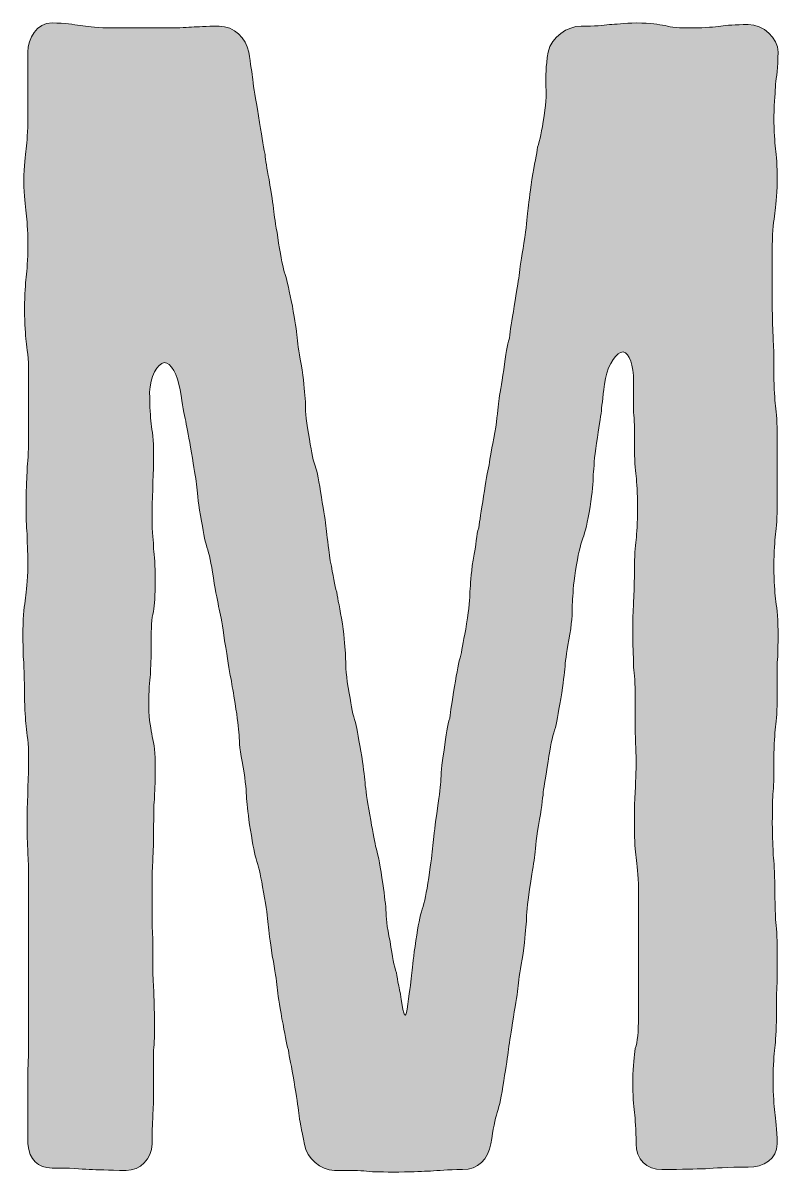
# Model space of a CAD drawing. Header units: inches. Extents: x 213 to 868, y -940 to -139.
# Drawn here: x 768.6 to 866.5, y -939.8 to -790.8 of the extents above; entities that cross this region are included whole.
import ezdxf

# ---------------------------------------------------------------- set-up
doc = ezdxf.new("R2010")
doc.units = ezdxf.units.IN
doc.header["$MEASUREMENT"] = 0
doc.layers.add('Layer 1', color=7, linetype='Continuous')

# ---------------------------------------------------------------- blocks, each defined once
blk = doc.blocks.new('block 4')
at = {"layer": 'Layer 1', "true_color": 0x040404}
h = blk.add_hatch(color=18, dxfattribs=at)
h.dxf.hatch_style = 2
edge = h.paths.add_edge_path()
edge.add_spline(control_points=[(782.03, -939.57), (779.52, -939.57), (778.37, -939.46), (777.22, -939.46), (776.07, -939.36), (774.81, -939.26), (772.41, -939.26), (770.53, -939.26), (769.48, -938.21), (769.27, -936.12), (769.27, -936.12), (769.27, -932.04), (769.27, -932.04), (769.27, -932.04), (769.27, -927.86), (769.27, -927.86), (769.27, -925.77), (769.37, -924.62), (769.37, -923.68), (769.37, -923.68), (769.37, -919.5), (769.37, -919.5), (769.37, -919.5), (769.37, -915.31), (769.37, -915.31), (769.37, -915.31), (769.37, -911.14), (769.37, -911.14), (769.37, -911.14), (769.37, -906.95), (769.37, -906.95), (769.37, -906.95), (769.37, -902.88), (769.37, -902.88), (769.37, -900.78), (769.37, -899.63), (769.27, -898.69), (769.27, -897.75), (769.17, -896.6), (769.17, -894.51), (769.17, -892.42), (769.27, -891.27), (769.27, -890.33), (769.27, -889.39), (769.37, -888.24), (769.37, -886.15), (769.37, -884.06), (769.17, -883.12), (769.06, -881.97), (768.96, -881.03), (768.85, -879.98), (768.85, -877.89), (768.85, -875.8), (768.75, -874.65), (768.75, -873.71), (768.64, -872.77), (768.64, -871.62), (768.64, -869.53), (768.64, -867.43), (768.85, -866.29), (768.96, -865.35), (769.06, -864.4), (769.27, -863.25), (769.27, -861.16), (769.27, -859.07), (769.17, -858.03), (769.17, -857.09), (769.06, -855.94), (769.06, -855), (769.06, -852.9), (769.06, -850.82), (769.17, -849.67), (769.17, -848.72), (769.27, -847.78), (769.37, -846.63), (769.37, -844.54), (769.37, -844.54), (769.37, -840.36), (769.37, -840.36), (769.37, -840.36), (769.37, -836.28), (769.37, -836.28), (769.37, -834.19), (769.17, -833.04), (769.06, -832.1), (768.96, -831.16), (768.85, -830.01), (768.85, -827.92), (768.85, -825.83), (768.96, -824.68), (769.06, -823.74), (769.17, -822.8), (769.27, -821.64), (769.27, -819.56), (769.27, -817.47), (769.17, -816.42), (769.06, -815.48), (768.96, -814.33), (768.75, -813.39), (768.75, -811.3), (768.75, -809.21), (768.96, -808.06), (769.06, -807.11), (769.17, -806.17), (769.27, -805.02), (769.27, -802.93), (769.27, -802.93), (769.27, -798.75), (769.27, -798.75), (769.27, -798.75), (769.27, -794.57), (769.27, -794.57), (769.27, -792.79), (770.42, -790.8), (772.41, -790.8), (774.19, -790.8), (775.13, -791.01), (776.07, -791.12), (776.9, -791.22), (777.84, -791.43), (779.62, -791.43), (779.62, -791.43), (783.28, -791.43), (783.28, -791.43), (783.28, -791.43), (786.83, -791.43), (786.83, -791.43), (788.61, -791.43), (789.55, -791.43), (790.49, -791.33), (791.33, -791.33), (792.27, -791.22), (794.05, -791.22), (796.04, -791.22), (797.5, -792.79), (797.92, -794.57), (798.13, -796.14), (798.33, -797.39), (798.44, -798.12), (798.54, -799.38), (798.75, -800.42), (799.17, -802.83), (799.59, -805.34), (799.69, -806.49), (800.01, -807.85), (800.11, -808.58), (800.21, -809.62), (800.53, -811.09), (800.84, -813.18), (801.05, -814.12), (801.16, -815.27), (801.26, -816.21), (801.47, -817.26), (801.78, -819.35), (802.1, -821.33), (802.31, -822.48), (802.62, -823.42), (802.93, -824.36), (803.14, -825.52), (803.56, -827.5), (803.88, -829.49), (804.09, -830.64), (804.19, -831.58), (804.29, -832.73), (804.4, -833.67), (804.82, -835.76), (805.13, -837.74), (805.13, -838.79), (805.24, -839.94), (805.24, -840.88), (805.24, -842.03), (805.65, -844.02), (805.97, -846.11), (806.17, -847.26), (806.49, -848.2), (806.8, -849.04), (807.01, -850.19), (807.32, -852.28), (807.64, -854.26), (807.85, -855.41), (807.95, -856.35), (808.06, -857.3), (808.16, -858.45), (808.47, -860.53), (808.89, -862.52), (809, -863.67), (809.31, -864.61), (809.42, -865.56), (809.73, -866.7), (810.04, -868.69), (810.36, -870.68), (810.36, -871.93), (810.46, -872.87), (810.46, -873.81), (810.46, -874.96), (810.78, -876.95), (811.19, -879.04), (811.3, -880.19), (811.61, -881.13), (811.93, -882.07), (812.03, -883.12), (812.45, -885.21), (812.76, -887.19), (812.87, -888.35), (812.97, -889.29), (813.08, -890.23), (813.18, -891.37), (813.6, -893.47), (813.91, -895.45), (814.22, -896.6), (814.33, -897.54), (814.64, -898.48), (814.85, -899.63), (815.16, -901.62), (815.48, -903.71), (815.58, -904.65), (815.69, -905.8), (815.69, -906.74), (815.79, -907.89), (816.21, -909.88), (816.52, -911.97), (816.73, -913.02), (817.05, -913.95), (817.15, -914.9), (817.47, -916.05), (817.78, -918.14), (818.09, -919.92), (818.3, -919.92), (818.51, -918.03), (818.83, -916.05), (818.93, -914.9), (819.03, -913.95), (819.14, -913.02), (819.24, -911.87), (819.56, -909.78), (819.87, -907.79), (820.08, -906.64), (820.39, -905.7), (820.71, -904.76), (820.92, -903.61), (821.23, -901.62), (821.54, -899.53), (821.65, -898.59), (821.75, -897.44), (821.86, -896.5), (821.96, -895.35), (822.27, -893.36), (822.59, -891.27), (822.69, -890.12), (822.8, -889.18), (822.8, -888.24), (822.9, -887.09), (823.21, -885.1), (823.53, -883.01), (823.63, -881.86), (823.95, -880.92), (824.05, -879.98), (824.26, -878.94), (824.57, -876.84), (824.89, -874.86), (825.1, -873.71), (825.41, -872.77), (825.51, -871.83), (825.83, -870.68), (826.14, -868.69), (826.46, -866.6), (826.56, -865.45), (826.56, -864.51), (826.67, -863.57), (826.67, -862.42), (826.98, -860.43), (827.4, -858.34), (827.4, -857.19), (827.71, -856.25), (827.82, -855.31), (828.03, -854.16), (828.34, -852.17), (828.65, -850.19), (828.76, -849.04), (829.07, -848.1), (829.17, -847.15), (829.38, -846), (829.8, -843.91), (830.11, -841.93), (830.22, -840.78), (830.32, -839.84), (830.43, -838.9), (830.64, -837.74), (830.95, -835.76), (831.26, -833.67), (831.37, -832.62), (831.68, -831.68), (831.79, -830.53), (832, -829.59), (832.31, -827.5), (832.62, -825.52), (832.83, -824.47), (832.94, -823.53), (833.04, -822.59), (833.25, -821.33), (833.56, -819.35), (833.88, -817.26), (833.98, -816.11), (834.09, -815.16), (834.19, -814.22), (834.3, -813.07), (834.61, -811.09), (834.92, -809), (835.24, -807.85), (835.34, -806.9), (835.66, -805.96), (835.87, -804.92), (836.18, -802.83), (836.49, -800.84), (836.49, -799.8), (836.39, -798.65), (836.39, -797.71), (836.39, -796.56), (836.7, -794.57), (837.12, -792.58), (839.21, -791.22), (840.99, -791.22), (842.77, -791.22), (843.81, -791.12), (844.65, -791.01), (845.48, -791.01), (846.42, -790.8), (848.2, -790.8), (849.98, -790.8), (851.02, -791.01), (851.86, -791.12), (852.7, -791.43), (853.63, -791.43), (855.41, -791.43), (857.19, -791.43), (858.24, -791.33), (859.07, -791.22), (859.91, -791.12), (860.85, -791.01), (862.63, -791.01), (864.61, -791.01), (866.5, -792.79), (866.5, -794.57), (866.5, -796.66), (866.29, -797.81), (866.18, -798.75), (866.18, -799.69), (865.97, -800.84), (865.97, -802.93), (865.97, -805.02), (866.08, -806.17), (866.18, -807.11), (866.29, -808.06), (866.39, -809.21), (866.39, -811.3), (866.39, -813.39), (866.18, -814.54), (866.08, -815.48), (865.97, -816.42), (865.76, -817.57), (865.76, -819.66), (865.76, -819.66), (865.76, -823.84), (865.76, -823.84), (865.76, -823.84), (865.76, -827.92), (865.76, -827.92), (865.76, -830.01), (865.87, -831.16), (865.87, -832.1), (865.97, -833.04), (865.97, -834.19), (865.97, -836.28), (865.97, -838.37), (866.08, -839.52), (866.18, -840.46), (866.29, -841.41), (866.39, -842.56), (866.39, -844.64), (866.39, -844.64), (866.39, -848.72), (866.39, -848.72), (866.39, -848.72), (866.39, -852.9), (866.39, -852.9), (866.39, -855), (866.29, -856.15), (866.18, -857.09), (866.08, -858.03), (865.97, -859.18), (865.97, -861.27), (865.97, -863.36), (866.08, -864.51), (866.18, -865.45), (866.29, -866.39), (866.5, -867.54), (866.5, -869.63), (866.5, -871.62), (866.5, -872.77), (866.39, -873.71), (866.39, -873.71), (866.39, -877.89), (866.39, -877.89), (866.39, -879.98), (866.29, -881.13), (866.18, -882.07), (866.08, -883.01), (865.97, -884.16), (865.97, -886.25), (865.97, -888.35), (865.97, -889.29), (865.87, -890.43), (865.76, -891.37), (865.76, -892.42), (865.76, -894.51), (865.76, -896.6), (865.87, -897.75), (865.87, -898.69), (865.97, -899.63), (866.08, -900.78), (866.08, -902.88), (866.08, -904.97), (866.18, -906.11), (866.18, -907.06), (866.29, -908), (866.39, -909.15), (866.39, -911.24), (866.39, -911.24), (866.39, -915.31), (866.39, -915.31), (866.29, -916.47), (866.29, -917.41), (866.29, -919.5), (866.29, -921.59), (866.18, -922.74), (866.08, -923.68), (865.97, -924.62), (865.87, -925.77), (865.87, -927.86), (865.87, -929.95), (865.97, -931.1), (866.08, -932.04), (866.18, -932.98), (866.39, -934.13), (866.39, -936.12), (866.39, -938.1), (864.61, -939.15), (862.63, -939.15), (859.81, -939.15), (858.34, -939.26), (857.09, -939.36), (855.73, -939.36), (854.26, -939.46), (851.44, -939.46), (849.46, -939.46), (848.1, -938.1), (848.1, -936.12), (848.1, -934.13), (847.99, -932.98), (847.89, -932.04), (847.78, -931.1), (847.68, -929.95), (847.68, -927.86), (847.68, -925.88), (847.89, -924.72), (847.99, -923.78), (848.3, -922.84), (848.41, -921.69), (848.41, -919.6), (848.41, -919.6), (848.41, -915.52), (848.41, -915.52), (848.41, -915.52), (848.41, -911.45), (848.41, -911.45), (848.41, -911.45), (848.41, -907.26), (848.41, -907.26), (848.41, -907.26), (848.41, -903.19), (848.41, -903.19), (848.41, -901.1), (848.2, -899.95), (848.1, -899.01), (847.99, -898.07), (847.89, -897.02), (847.89, -894.93), (847.89, -892.84), (847.89, -891.69), (847.99, -890.75), (847.99, -889.81), (848.1, -888.76), (848.1, -886.67), (848.1, -884.58), (847.99, -883.64), (847.99, -882.49), (847.99, -882.49), (847.99, -878.41), (847.99, -878.41), (847.99, -876.32), (847.89, -875.27), (847.78, -874.34), (847.78, -873.19), (847.68, -872.25), (847.68, -870.15), (847.68, -868.06), (847.68, -867.02), (847.78, -866.08), (847.78, -865.14), (847.89, -863.99), (847.89, -861.89), (847.89, -859.8), (847.99, -858.76), (848.1, -857.82), (848.2, -856.88), (848.3, -855.73), (848.3, -853.64), (848.3, -851.65), (848.2, -850.5), (848.1, -849.56), (847.99, -848.62), (847.89, -847.47), (847.89, -845.48), (847.89, -843.39), (847.89, -842.24), (847.78, -841.3), (847.78, -841.3), (847.78, -837.22), (847.78, -837.22), (847.78, -835.24), (847.26, -833.57), (846.42, -833.46), (845.59, -833.46), (844.54, -834.93), (844.12, -836.91), (843.81, -839), (843.71, -840.15), (843.6, -841.09), (843.5, -842.03), (843.29, -843.18), (842.97, -845.27), (842.66, -847.26), (842.66, -848.41), (842.56, -849.35), (842.56, -850.5), (842.45, -851.55), (842.14, -853.53), (841.82, -855.62), (841.51, -856.77), (841.2, -857.61), (840.88, -858.55), (840.57, -859.7), (840.25, -861.79), (839.94, -863.78), (839.94, -864.93), (839.84, -865.87), (839.84, -867.02), (839.84, -868.06), (839.52, -870.05), (839.1, -872.14), (839, -873.29), (838.89, -874.23), (838.79, -875.17), (838.69, -876.32), (838.37, -878.41), (837.95, -880.4), (837.85, -881.55), (837.54, -882.49), (837.22, -883.43), (837.01, -884.58), (836.7, -886.57), (836.39, -888.55), (836.18, -889.6), (836.08, -890.54), (835.97, -891.48), (835.87, -892.73), (835.45, -894.83), (835.13, -896.92), (835.03, -898.07), (834.92, -899.01), (834.82, -899.95), (834.61, -901.1), (834.3, -903.09), (833.98, -905.18), (833.88, -906.32), (833.88, -907.26), (833.77, -908.21), (833.77, -909.36), (833.46, -911.45), (833.04, -913.54), (832.94, -914.69), (832.83, -915.63), (832.73, -916.57), (832.52, -917.72), (832.21, -919.71), (831.89, -921.8), (831.68, -922.74), (831.58, -923.89), (831.47, -924.83), (831.26, -925.98), (830.95, -927.97), (830.64, -930.05), (830.43, -931.1), (830.11, -932.04), (829.8, -932.98), (829.59, -934.13), (829.28, -936.12), (828.97, -938.1), (827.61, -939.46), (825.62, -939.46), (823.53, -939.46), (822.59, -939.57), (821.44, -939.67), (820.5, -939.67), (819.45, -939.78), (817.36, -939.78), (815.27, -939.78), (814.12, -939.78), (813.18, -939.67), (812.24, -939.57), (811.09, -939.57), (809, -939.57), (807.22, -939.57), (805.44, -938), (805.13, -936.22), (804.71, -934.24), (804.5, -933.09), (804.4, -932.15), (804.29, -931.21), (804.09, -930.05), (803.77, -928.07), (803.46, -925.98), (803.14, -924.93), (803.04, -923.99), (802.73, -923.05), (802.62, -921.9), (802.2, -919.92), (801.89, -917.93), (801.68, -916.78), (801.57, -915.84), (801.47, -914.9), (801.37, -913.75), (800.95, -911.76), (800.63, -909.67), (800.53, -908.62), (800.42, -907.68), (800.32, -906.74), (800.21, -905.59), (799.8, -903.5), (799.48, -901.52), (799.27, -900.47), (798.96, -899.53), (798.65, -898.59), (798.44, -897.44), (798.13, -895.45), (797.81, -893.47), (797.71, -892.32), (797.6, -891.37), (797.6, -890.43), (797.5, -889.29), (797.19, -887.3), (796.77, -885.21), (796.66, -884.06), (796.66, -883.12), (796.56, -882.18), (796.45, -881.03), (796.14, -879.04), (795.93, -877.68), (795.72, -876.63), (795.62, -875.9), (795.3, -874.54), (795.2, -873.4), (794.78, -870.89), (794.47, -868.9), (794.36, -867.75), (794.05, -866.81), (793.94, -865.87), (793.63, -864.82), (793.32, -862.73), (793, -860.74), (792.79, -859.7), (792.48, -858.76), (792.16, -857.82), (792.06, -856.67), (791.64, -854.68), (791.33, -852.69), (791.22, -851.55), (791.12, -850.61), (791.02, -849.67), (790.81, -848.51), (790.49, -846.53), (790.18, -844.54), (789.87, -843.39), (789.76, -842.45), (789.45, -841.51), (789.35, -840.46), (789.03, -838.37), (788.61, -836.39), (787.88, -834.82), (786.94, -834.82), (786.1, -834.93), (785.06, -836.7), (785.06, -838.69), (785.06, -840.67), (785.16, -841.82), (785.27, -842.77), (785.37, -843.7), (785.58, -844.75), (785.58, -846.84), (785.58, -848.83), (785.47, -849.87), (785.47, -850.82), (785.47, -851.75), (785.37, -852.9), (785.37, -854.89), (785.37, -856.98), (785.58, -858.03), (785.58, -858.97), (785.68, -859.91), (785.79, -861.06), (785.79, -863.05), (785.79, -865.14), (785.68, -866.18), (785.58, -867.12), (785.27, -868.06), (785.27, -869.11), (785.27, -871.2), (785.27, -873.19), (785.16, -874.34), (785.16, -875.27), (785.06, -876.22), (784.95, -877.26), (784.95, -879.35), (784.95, -881.34), (785.27, -882.38), (785.37, -883.32), (785.68, -884.27), (785.79, -885.42), (785.79, -887.4), (785.79, -889.5), (785.68, -890.54), (785.68, -891.48), (785.58, -892.42), (785.58, -893.47), (785.58, -895.56), (785.58, -897.65), (785.47, -898.69), (785.47, -899.63), (785.37, -900.57), (785.37, -901.62), (785.37, -903.71), (785.37, -903.71), (785.37, -907.79), (785.37, -907.79), (785.47, -908.73), (785.47, -909.78), (785.47, -911.76), (785.47, -913.85), (785.47, -914.9), (785.58, -915.84), (785.58, -916.78), (785.68, -917.93), (785.68, -919.92), (785.68, -922), (785.68, -923.05), (785.58, -923.99), (785.58, -923.99), (785.58, -928.07), (785.58, -928.07), (785.58, -930.05), (785.58, -931.21), (785.47, -932.15), (785.47, -933.09), (785.37, -934.13), (785.37, -936.12), (785.37, -938.1), (783.8, -939.57), (782.03, -939.57)], knot_values=[0, 0, 0, 0, 1, 1, 1, 2, 2, 2, 3, 3, 3, 4, 4, 4, 5, 5, 5, 6, 6, 6, 7, 7, 7, 8, 8, 8, 9, 9, 9, 10, 10, 10, 11, 11, 11, 12, 12, 12, 13, 13, 13, 14, 14, 14, 15, 15, 15, 16, 16, 16, 17, 17, 17, 18, 18, 18, 19, 19, 19, 20, 20, 20, 21, 21, 21, 22, 22, 22, 23, 23, 23, 24, 24, 24, 25, 25, 25, 26, 26, 26, 27, 27, 27, 28, 28, 28, 29, 29, 29, 30, 30, 30, 31, 31, 31, 32, 32, 32, 33, 33, 33, 34, 34, 34, 35, 35, 35, 36, 36, 36, 37, 37, 37, 38, 38, 38, 39, 39, 39, 40, 40, 40, 41, 41, 41, 42, 42, 42, 43, 43, 43, 44, 44, 44, 45, 45, 45, 46, 46, 46, 47, 47, 47, 48, 48, 48, 49, 49, 49, 50, 50, 50, 51, 51, 51, 52, 52, 52, 53, 53, 53, 54, 54, 54, 55, 55, 55, 56, 56, 56, 57, 57, 57, 58, 58, 58, 59, 59, 59, 60, 60, 60, 61, 61, 61, 62, 62, 62, 63, 63, 63, 64, 64, 64, 65, 65, 65, 66, 66, 66, 67, 67, 67, 68, 68, 68, 69, 69, 69, 70, 70, 70, 71, 71, 71, 72, 72, 72, 73, 73, 73, 74, 74, 74, 75, 75, 75, 76, 76, 76, 77, 77, 77, 78, 78, 78, 79, 79, 79, 80, 80, 80, 81, 81, 81, 82, 82, 82, 83, 83, 83, 84, 84, 84, 85, 85, 85, 86, 86, 86, 87, 87, 87, 88, 88, 88, 89, 89, 89, 90, 90, 90, 91, 91, 91, 92, 92, 92, 93, 93, 93, 94, 94, 94, 95, 95, 95, 96, 96, 96, 97, 97, 97, 98, 98, 98, 99, 99, 99, 100, 100, 100, 101, 101, 101, 102, 102, 102, 103, 103, 103, 104, 104, 104, 105, 105, 105, 106, 106, 106, 107, 107, 107, 108, 108, 108, 109, 109, 109, 110, 110, 110, 111, 111, 111, 112, 112, 112, 113, 113, 113, 114, 114, 114, 115, 115, 115, 116, 116, 116, 117, 117, 117, 118, 118, 118, 119, 119, 119, 120, 120, 120, 121, 121, 121, 122, 122, 122, 123, 123, 123, 124, 124, 124, 125, 125, 125, 126, 126, 126, 127, 127, 127, 128, 128, 128, 129, 129, 129, 130, 130, 130, 131, 131, 131, 132, 132, 132, 133, 133, 133, 134, 134, 134, 135, 135, 135, 136, 136, 136, 137, 137, 137, 138, 138, 138, 139, 139, 139, 140, 140, 140, 141, 141, 141, 142, 142, 142, 143, 143, 143, 144, 144, 144, 145, 145, 145, 146, 146, 146, 147, 147, 147, 148, 148, 148, 149, 149, 149, 150, 150, 150, 151, 151, 151, 152, 152, 152, 153, 153, 153, 154, 154, 154, 155, 155, 155, 156, 156, 156, 157, 157, 157, 158, 158, 158, 159, 159, 159, 160, 160, 160, 161, 161, 161, 162, 162, 162, 163, 163, 163, 164, 164, 164, 165, 165, 165, 166, 166, 166, 167, 167, 167, 168, 168, 168, 169, 169, 169, 170, 170, 170, 171, 171, 171, 172, 172, 172, 173, 173, 173, 174, 174, 174, 175, 175, 175, 176, 176, 176, 177, 177, 177, 178, 178, 178, 179, 179, 179, 180, 180, 180, 181, 181, 181, 182, 182, 182, 183, 183, 183, 184, 184, 184, 185, 185, 185, 186, 186, 186, 187, 187, 187, 188, 188, 188, 189, 189, 189, 190, 190, 190, 191, 191, 191, 192, 192, 192, 193, 193, 193, 194, 194, 194, 195, 195, 195, 196, 196, 196, 197, 197, 197, 198, 198, 198, 199, 199, 199, 200, 200, 200, 201, 201, 201, 202, 202, 202, 203, 203, 203, 204, 204, 204, 205, 205, 205, 206, 206, 206, 207, 207, 207, 208, 208, 208, 209, 209, 209, 210, 210, 210, 211, 211, 211, 212, 212, 212, 213, 213, 213, 214, 214, 214, 215, 215, 215, 216, 216, 216, 217, 217, 217, 218, 218, 218, 219, 219, 219, 220, 220, 220, 221, 221, 221, 222, 222, 222, 223, 223, 223, 224, 224, 224, 225, 225, 225, 226, 226, 226, 227, 227, 227, 228, 228, 228, 229, 229, 229, 230, 230, 230, 231, 231, 231, 232, 232, 232, 233, 233, 233, 234, 234, 234, 235, 235, 235, 236, 236, 236, 237, 237, 237, 238, 238, 238, 239, 239, 239, 240, 240, 240, 241, 241, 241, 242, 242, 242, 243, 243, 243, 244, 244, 244, 245, 245, 245, 246, 246, 246, 247, 247, 247, 248, 248, 248, 249, 249, 249, 250, 250, 250, 251, 251, 251, 252, 252, 252, 253, 253, 253, 254, 254, 254, 255, 255, 255, 256, 256, 256, 257, 257, 257, 258, 258, 258, 259, 259, 259, 259], degree=3, periodic=1)
at = {"layer": 'Layer 1', "lineweight": 0}
blk.add_open_spline([(782.03, -939.57), (779.52, -939.57), (778.37, -939.46), (777.22, -939.46), (776.07, -939.36), (774.81, -939.26), (772.41, -939.26), (770.53, -939.26), (769.48, -938.21), (769.27, -936.12), (769.27, -936.12), (769.27, -932.04), (769.27, -932.04), (769.27, -932.04), (769.27, -927.86), (769.27, -927.86), (769.27, -925.77), (769.37, -924.62), (769.37, -923.68), (769.37, -923.68), (769.37, -919.5), (769.37, -919.5), (769.37, -919.5), (769.37, -915.31), (769.37, -915.31), (769.37, -915.31), (769.37, -911.14), (769.37, -911.14), (769.37, -911.14), (769.37, -906.95), (769.37, -906.95), (769.37, -906.95), (769.37, -902.88), (769.37, -902.88), (769.37, -900.78), (769.37, -899.63), (769.27, -898.69), (769.27, -897.75), (769.17, -896.6), (769.17, -894.51), (769.17, -892.42), (769.27, -891.27), (769.27, -890.33), (769.27, -889.39), (769.37, -888.24), (769.37, -886.15), (769.37, -884.06), (769.17, -883.12), (769.06, -881.97), (768.96, -881.03), (768.85, -879.98), (768.85, -877.89), (768.85, -875.8), (768.75, -874.65), (768.75, -873.71), (768.64, -872.77), (768.64, -871.62), (768.64, -869.53), (768.64, -867.43), (768.85, -866.29), (768.96, -865.35), (769.06, -864.4), (769.27, -863.25), (769.27, -861.16), (769.27, -859.07), (769.17, -858.03), (769.17, -857.09), (769.06, -855.94), (769.06, -855), (769.06, -852.9), (769.06, -850.82), (769.17, -849.67), (769.17, -848.72), (769.27, -847.78), (769.37, -846.63), (769.37, -844.54), (769.37, -844.54), (769.37, -840.36), (769.37, -840.36), (769.37, -840.36), (769.37, -836.28), (769.37, -836.28), (769.37, -834.19), (769.17, -833.04), (769.06, -832.1), (768.96, -831.16), (768.85, -830.01), (768.85, -827.92), (768.85, -825.83), (768.96, -824.68), (769.06, -823.74), (769.17, -822.8), (769.27, -821.64), (769.27, -819.56), (769.27, -817.47), (769.17, -816.42), (769.06, -815.48), (768.96, -814.33), (768.75, -813.39), (768.75, -811.3), (768.75, -809.21), (768.96, -808.06), (769.06, -807.11), (769.17, -806.17), (769.27, -805.02), (769.27, -802.93), (769.27, -802.93), (769.27, -798.75), (769.27, -798.75), (769.27, -798.75), (769.27, -794.57), (769.27, -794.57), (769.27, -792.79), (770.42, -790.8), (772.41, -790.8), (774.19, -790.8), (775.13, -791.01), (776.07, -791.12), (776.9, -791.22), (777.84, -791.43), (779.62, -791.43), (779.62, -791.43), (783.28, -791.43), (783.28, -791.43), (783.28, -791.43), (786.83, -791.43), (786.83, -791.43), (788.61, -791.43), (789.55, -791.43), (790.49, -791.33), (791.33, -791.33), (792.27, -791.22), (794.05, -791.22), (796.04, -791.22), (797.5, -792.79), (797.92, -794.57), (798.13, -796.14), (798.33, -797.39), (798.44, -798.12), (798.54, -799.38), (798.75, -800.42), (799.17, -802.83), (799.59, -805.34), (799.69, -806.49), (800.01, -807.85), (800.11, -808.58), (800.21, -809.62), (800.53, -811.09), (800.84, -813.18), (801.05, -814.12), (801.16, -815.27), (801.26, -816.21), (801.47, -817.26), (801.78, -819.35), (802.1, -821.33), (802.31, -822.48), (802.62, -823.42), (802.93, -824.36), (803.14, -825.52), (803.56, -827.5), (803.88, -829.49), (804.09, -830.64), (804.19, -831.58), (804.29, -832.73), (804.4, -833.67), (804.82, -835.76), (805.13, -837.74), (805.13, -838.79), (805.24, -839.94), (805.24, -840.88), (805.24, -842.03), (805.65, -844.02), (805.97, -846.11), (806.17, -847.26), (806.49, -848.2), (806.8, -849.04), (807.01, -850.19), (807.32, -852.28), (807.64, -854.26), (807.85, -855.41), (807.95, -856.35), (808.06, -857.3), (808.16, -858.45), (808.47, -860.53), (808.89, -862.52), (809, -863.67), (809.31, -864.61), (809.42, -865.56), (809.73, -866.7), (810.04, -868.69), (810.36, -870.68), (810.36, -871.93), (810.46, -872.87), (810.46, -873.81), (810.46, -874.96), (810.78, -876.95), (811.19, -879.04), (811.3, -880.19), (811.61, -881.13), (811.93, -882.07), (812.03, -883.12), (812.45, -885.21), (812.76, -887.19), (812.87, -888.35), (812.97, -889.29), (813.08, -890.23), (813.18, -891.37), (813.6, -893.47), (813.91, -895.45), (814.22, -896.6), (814.33, -897.54), (814.64, -898.48), (814.85, -899.63), (815.16, -901.62), (815.48, -903.71), (815.58, -904.65), (815.69, -905.8), (815.69, -906.74), (815.79, -907.89), (816.21, -909.88), (816.52, -911.97), (816.73, -913.02), (817.05, -913.95), (817.15, -914.9), (817.47, -916.05), (817.78, -918.14), (818.09, -919.92), (818.3, -919.92), (818.51, -918.03), (818.83, -916.05), (818.93, -914.9), (819.03, -913.95), (819.14, -913.02), (819.24, -911.87), (819.56, -909.78), (819.87, -907.79), (820.08, -906.64), (820.39, -905.7), (820.71, -904.76), (820.92, -903.61), (821.23, -901.62), (821.54, -899.53), (821.65, -898.59), (821.75, -897.44), (821.86, -896.5), (821.96, -895.35), (822.27, -893.36), (822.59, -891.27), (822.69, -890.12), (822.8, -889.18), (822.8, -888.24), (822.9, -887.09), (823.21, -885.1), (823.53, -883.01), (823.63, -881.86), (823.95, -880.92), (824.05, -879.98), (824.26, -878.94), (824.57, -876.84), (824.89, -874.86), (825.1, -873.71), (825.41, -872.77), (825.51, -871.83), (825.83, -870.68), (826.14, -868.69), (826.46, -866.6), (826.56, -865.45), (826.56, -864.51), (826.67, -863.57), (826.67, -862.42), (826.98, -860.43), (827.4, -858.34), (827.4, -857.19), (827.71, -856.25), (827.82, -855.31), (828.03, -854.16), (828.34, -852.17), (828.65, -850.19), (828.76, -849.04), (829.07, -848.1), (829.17, -847.15), (829.38, -846), (829.8, -843.91), (830.11, -841.93), (830.22, -840.78), (830.32, -839.84), (830.43, -838.9), (830.64, -837.74), (830.95, -835.76), (831.26, -833.67), (831.37, -832.62), (831.68, -831.68), (831.79, -830.53), (832, -829.59), (832.31, -827.5), (832.62, -825.52), (832.83, -824.47), (832.94, -823.53), (833.04, -822.59), (833.25, -821.33), (833.56, -819.35), (833.88, -817.26), (833.98, -816.11), (834.09, -815.16), (834.19, -814.22), (834.3, -813.07), (834.61, -811.09), (834.92, -809), (835.24, -807.85), (835.34, -806.9), (835.66, -805.96), (835.87, -804.92), (836.18, -802.83), (836.49, -800.84), (836.49, -799.8), (836.39, -798.65), (836.39, -797.71), (836.39, -796.56), (836.7, -794.57), (837.12, -792.58), (839.21, -791.22), (840.99, -791.22), (842.77, -791.22), (843.81, -791.12), (844.65, -791.01), (845.48, -791.01), (846.42, -790.8), (848.2, -790.8), (849.98, -790.8), (851.02, -791.01), (851.86, -791.12), (852.7, -791.43), (853.63, -791.43), (855.41, -791.43), (857.19, -791.43), (858.24, -791.33), (859.07, -791.22), (859.91, -791.12), (860.85, -791.01), (862.63, -791.01), (864.61, -791.01), (866.5, -792.79), (866.5, -794.57), (866.5, -796.66), (866.29, -797.81), (866.18, -798.75), (866.18, -799.69), (865.97, -800.84), (865.97, -802.93), (865.97, -805.02), (866.08, -806.17), (866.18, -807.11), (866.29, -808.06), (866.39, -809.21), (866.39, -811.3), (866.39, -813.39), (866.18, -814.54), (866.08, -815.48), (865.97, -816.42), (865.76, -817.57), (865.76, -819.66), (865.76, -819.66), (865.76, -823.84), (865.76, -823.84), (865.76, -823.84), (865.76, -827.92), (865.76, -827.92), (865.76, -830.01), (865.87, -831.16), (865.87, -832.1), (865.97, -833.04), (865.97, -834.19), (865.97, -836.28), (865.97, -838.37), (866.08, -839.52), (866.18, -840.46), (866.29, -841.41), (866.39, -842.56), (866.39, -844.64), (866.39, -844.64), (866.39, -848.72), (866.39, -848.72), (866.39, -848.72), (866.39, -852.9), (866.39, -852.9), (866.39, -855), (866.29, -856.15), (866.18, -857.09), (866.08, -858.03), (865.97, -859.18), (865.97, -861.27), (865.97, -863.36), (866.08, -864.51), (866.18, -865.45), (866.29, -866.39), (866.5, -867.54), (866.5, -869.63), (866.5, -871.62), (866.5, -872.77), (866.39, -873.71), (866.39, -873.71), (866.39, -877.89), (866.39, -877.89), (866.39, -879.98), (866.29, -881.13), (866.18, -882.07), (866.08, -883.01), (865.97, -884.16), (865.97, -886.25), (865.97, -888.35), (865.97, -889.29), (865.87, -890.43), (865.76, -891.37), (865.76, -892.42), (865.76, -894.51), (865.76, -896.6), (865.87, -897.75), (865.87, -898.69), (865.97, -899.63), (866.08, -900.78), (866.08, -902.88), (866.08, -904.97), (866.18, -906.11), (866.18, -907.06), (866.29, -908), (866.39, -909.15), (866.39, -911.24), (866.39, -911.24), (866.39, -915.31), (866.39, -915.31), (866.29, -916.47), (866.29, -917.41), (866.29, -919.5), (866.29, -921.59), (866.18, -922.74), (866.08, -923.68), (865.97, -924.62), (865.87, -925.77), (865.87, -927.86), (865.87, -929.95), (865.97, -931.1), (866.08, -932.04), (866.18, -932.98), (866.39, -934.13), (866.39, -936.12), (866.39, -938.1), (864.61, -939.15), (862.63, -939.15), (859.81, -939.15), (858.34, -939.26), (857.09, -939.36), (855.73, -939.36), (854.26, -939.46), (851.44, -939.46), (849.46, -939.46), (848.1, -938.1), (848.1, -936.12), (848.1, -934.13), (847.99, -932.98), (847.89, -932.04), (847.78, -931.1), (847.68, -929.95), (847.68, -927.86), (847.68, -925.88), (847.89, -924.72), (847.99, -923.78), (848.3, -922.84), (848.41, -921.69), (848.41, -919.6), (848.41, -919.6), (848.41, -915.52), (848.41, -915.52), (848.41, -915.52), (848.41, -911.45), (848.41, -911.45), (848.41, -911.45), (848.41, -907.26), (848.41, -907.26), (848.41, -907.26), (848.41, -903.19), (848.41, -903.19), (848.41, -901.1), (848.2, -899.95), (848.1, -899.01), (847.99, -898.07), (847.89, -897.02), (847.89, -894.93), (847.89, -892.84), (847.89, -891.69), (847.99, -890.75), (847.99, -889.81), (848.1, -888.76), (848.1, -886.67), (848.1, -884.58), (847.99, -883.64), (847.99, -882.49), (847.99, -882.49), (847.99, -878.41), (847.99, -878.41), (847.99, -876.32), (847.89, -875.27), (847.78, -874.34), (847.78, -873.19), (847.68, -872.25), (847.68, -870.15), (847.68, -868.06), (847.68, -867.02), (847.78, -866.08), (847.78, -865.14), (847.89, -863.99), (847.89, -861.89), (847.89, -859.8), (847.99, -858.76), (848.1, -857.82), (848.2, -856.88), (848.3, -855.73), (848.3, -853.64), (848.3, -851.65), (848.2, -850.5), (848.1, -849.56), (847.99, -848.62), (847.89, -847.47), (847.89, -845.48), (847.89, -843.39), (847.89, -842.24), (847.78, -841.3), (847.78, -841.3), (847.78, -837.22), (847.78, -837.22), (847.78, -835.24), (847.26, -833.57), (846.42, -833.46), (845.59, -833.46), (844.54, -834.93), (844.12, -836.91), (843.81, -839), (843.71, -840.15), (843.6, -841.09), (843.5, -842.03), (843.29, -843.18), (842.97, -845.27), (842.66, -847.26), (842.66, -848.41), (842.56, -849.35), (842.56, -850.5), (842.45, -851.55), (842.14, -853.53), (841.82, -855.62), (841.51, -856.77), (841.2, -857.61), (840.88, -858.55), (840.57, -859.7), (840.25, -861.79), (839.94, -863.78), (839.94, -864.93), (839.84, -865.87), (839.84, -867.02), (839.84, -868.06), (839.52, -870.05), (839.1, -872.14), (839, -873.29), (838.89, -874.23), (838.79, -875.17), (838.69, -876.32), (838.37, -878.41), (837.95, -880.4), (837.85, -881.55), (837.54, -882.49), (837.22, -883.43), (837.01, -884.58), (836.7, -886.57), (836.39, -888.55), (836.18, -889.6), (836.08, -890.54), (835.97, -891.48), (835.87, -892.73), (835.45, -894.83), (835.13, -896.92), (835.03, -898.07), (834.92, -899.01), (834.82, -899.95), (834.61, -901.1), (834.3, -903.09), (833.98, -905.18), (833.88, -906.32), (833.88, -907.26), (833.77, -908.21), (833.77, -909.36), (833.46, -911.45), (833.04, -913.54), (832.94, -914.69), (832.83, -915.63), (832.73, -916.57), (832.52, -917.72), (832.21, -919.71), (831.89, -921.8), (831.68, -922.74), (831.58, -923.89), (831.47, -924.83), (831.26, -925.98), (830.95, -927.97), (830.64, -930.05), (830.43, -931.1), (830.11, -932.04), (829.8, -932.98), (829.59, -934.13), (829.28, -936.12), (828.97, -938.1), (827.61, -939.46), (825.62, -939.46), (823.53, -939.46), (822.59, -939.57), (821.44, -939.67), (820.5, -939.67), (819.45, -939.78), (817.36, -939.78), (815.27, -939.78), (814.12, -939.78), (813.18, -939.67), (812.24, -939.57), (811.09, -939.57), (809, -939.57), (807.22, -939.57), (805.44, -938), (805.13, -936.22), (804.71, -934.24), (804.5, -933.09), (804.4, -932.15), (804.29, -931.21), (804.09, -930.05), (803.77, -928.07), (803.46, -925.98), (803.14, -924.93), (803.04, -923.99), (802.73, -923.05), (802.62, -921.9), (802.2, -919.92), (801.89, -917.93), (801.68, -916.78), (801.57, -915.84), (801.47, -914.9), (801.37, -913.75), (800.95, -911.76), (800.63, -909.67), (800.53, -908.62), (800.42, -907.68), (800.32, -906.74), (800.21, -905.59), (799.8, -903.5), (799.48, -901.52), (799.27, -900.47), (798.96, -899.53), (798.65, -898.59), (798.44, -897.44), (798.13, -895.45), (797.81, -893.47), (797.71, -892.32), (797.6, -891.37), (797.6, -890.43), (797.5, -889.29), (797.19, -887.3), (796.77, -885.21), (796.66, -884.06), (796.66, -883.12), (796.56, -882.18), (796.45, -881.03), (796.14, -879.04), (795.93, -877.68), (795.72, -876.63), (795.62, -875.9), (795.3, -874.54), (795.2, -873.4), (794.78, -870.89), (794.47, -868.9), (794.36, -867.75), (794.05, -866.81), (793.94, -865.87), (793.63, -864.82), (793.32, -862.73), (793, -860.74), (792.79, -859.7), (792.48, -858.76), (792.16, -857.82), (792.06, -856.67), (791.64, -854.68), (791.33, -852.69), (791.22, -851.55), (791.12, -850.61), (791.02, -849.67), (790.81, -848.51), (790.49, -846.53), (790.18, -844.54), (789.87, -843.39), (789.76, -842.45), (789.45, -841.51), (789.35, -840.46), (789.03, -838.37), (788.61, -836.39), (787.88, -834.82), (786.94, -834.82), (786.1, -834.93), (785.06, -836.7), (785.06, -838.69), (785.06, -840.67), (785.16, -841.82), (785.27, -842.77), (785.37, -843.7), (785.58, -844.75), (785.58, -846.84), (785.58, -848.83), (785.47, -849.87), (785.47, -850.82), (785.47, -851.75), (785.37, -852.9), (785.37, -854.89), (785.37, -856.98), (785.58, -858.03), (785.58, -858.97), (785.68, -859.91), (785.79, -861.06), (785.79, -863.05), (785.79, -865.14), (785.68, -866.18), (785.58, -867.12), (785.27, -868.06), (785.27, -869.11), (785.27, -871.2), (785.27, -873.19), (785.16, -874.34), (785.16, -875.27), (785.06, -876.22), (784.95, -877.26), (784.95, -879.35), (784.95, -881.34), (785.27, -882.38), (785.37, -883.32), (785.68, -884.27), (785.79, -885.42), (785.79, -887.4), (785.79, -889.5), (785.68, -890.54), (785.68, -891.48), (785.58, -892.42), (785.58, -893.47), (785.58, -895.56), (785.58, -897.65), (785.47, -898.69), (785.47, -899.63), (785.37, -900.57), (785.37, -901.62), (785.37, -903.71), (785.37, -903.71), (785.37, -907.79), (785.37, -907.79), (785.47, -908.73), (785.47, -909.78), (785.47, -911.76), (785.47, -913.85), (785.47, -914.9), (785.58, -915.84), (785.58, -916.78), (785.68, -917.93), (785.68, -919.92), (785.68, -922), (785.68, -923.05), (785.58, -923.99), (785.58, -923.99), (785.58, -928.07), (785.58, -928.07), (785.58, -930.05), (785.58, -931.21), (785.47, -932.15), (785.47, -933.09), (785.37, -934.13), (785.37, -936.12), (785.37, -938.1), (783.8, -939.57), (782.03, -939.57)], degree=3, knots=[0, 0, 0, 0, 1, 1, 1, 2, 2, 2, 3, 3, 3, 4, 4, 4, 5, 5, 5, 6, 6, 6, 7, 7, 7, 8, 8, 8, 9, 9, 9, 10, 10, 10, 11, 11, 11, 12, 12, 12, 13, 13, 13, 14, 14, 14, 15, 15, 15, 16, 16, 16, 17, 17, 17, 18, 18, 18, 19, 19, 19, 20, 20, 20, 21, 21, 21, 22, 22, 22, 23, 23, 23, 24, 24, 24, 25, 25, 25, 26, 26, 26, 27, 27, 27, 28, 28, 28, 29, 29, 29, 30, 30, 30, 31, 31, 31, 32, 32, 32, 33, 33, 33, 34, 34, 34, 35, 35, 35, 36, 36, 36, 37, 37, 37, 38, 38, 38, 39, 39, 39, 40, 40, 40, 41, 41, 41, 42, 42, 42, 43, 43, 43, 44, 44, 44, 45, 45, 45, 46, 46, 46, 47, 47, 47, 48, 48, 48, 49, 49, 49, 50, 50, 50, 51, 51, 51, 52, 52, 52, 53, 53, 53, 54, 54, 54, 55, 55, 55, 56, 56, 56, 57, 57, 57, 58, 58, 58, 59, 59, 59, 60, 60, 60, 61, 61, 61, 62, 62, 62, 63, 63, 63, 64, 64, 64, 65, 65, 65, 66, 66, 66, 67, 67, 67, 68, 68, 68, 69, 69, 69, 70, 70, 70, 71, 71, 71, 72, 72, 72, 73, 73, 73, 74, 74, 74, 75, 75, 75, 76, 76, 76, 77, 77, 77, 78, 78, 78, 79, 79, 79, 80, 80, 80, 81, 81, 81, 82, 82, 82, 83, 83, 83, 84, 84, 84, 85, 85, 85, 86, 86, 86, 87, 87, 87, 88, 88, 88, 89, 89, 89, 90, 90, 90, 91, 91, 91, 92, 92, 92, 93, 93, 93, 94, 94, 94, 95, 95, 95, 96, 96, 96, 97, 97, 97, 98, 98, 98, 99, 99, 99, 100, 100, 100, 101, 101, 101, 102, 102, 102, 103, 103, 103, 104, 104, 104, 105, 105, 105, 106, 106, 106, 107, 107, 107, 108, 108, 108, 109, 109, 109, 110, 110, 110, 111, 111, 111, 112, 112, 112, 113, 113, 113, 114, 114, 114, 115, 115, 115, 116, 116, 116, 117, 117, 117, 118, 118, 118, 119, 119, 119, 120, 120, 120, 121, 121, 121, 122, 122, 122, 123, 123, 123, 124, 124, 124, 125, 125, 125, 126, 126, 126, 127, 127, 127, 128, 128, 128, 129, 129, 129, 130, 130, 130, 131, 131, 131, 132, 132, 132, 133, 133, 133, 134, 134, 134, 135, 135, 135, 136, 136, 136, 137, 137, 137, 138, 138, 138, 139, 139, 139, 140, 140, 140, 141, 141, 141, 142, 142, 142, 143, 143, 143, 144, 144, 144, 145, 145, 145, 146, 146, 146, 147, 147, 147, 148, 148, 148, 149, 149, 149, 150, 150, 150, 151, 151, 151, 152, 152, 152, 153, 153, 153, 154, 154, 154, 155, 155, 155, 156, 156, 156, 157, 157, 157, 158, 158, 158, 159, 159, 159, 160, 160, 160, 161, 161, 161, 162, 162, 162, 163, 163, 163, 164, 164, 164, 165, 165, 165, 166, 166, 166, 167, 167, 167, 168, 168, 168, 169, 169, 169, 170, 170, 170, 171, 171, 171, 172, 172, 172, 173, 173, 173, 174, 174, 174, 175, 175, 175, 176, 176, 176, 177, 177, 177, 178, 178, 178, 179, 179, 179, 180, 180, 180, 181, 181, 181, 182, 182, 182, 183, 183, 183, 184, 184, 184, 185, 185, 185, 186, 186, 186, 187, 187, 187, 188, 188, 188, 189, 189, 189, 190, 190, 190, 191, 191, 191, 192, 192, 192, 193, 193, 193, 194, 194, 194, 195, 195, 195, 196, 196, 196, 197, 197, 197, 198, 198, 198, 199, 199, 199, 200, 200, 200, 201, 201, 201, 202, 202, 202, 203, 203, 203, 204, 204, 204, 205, 205, 205, 206, 206, 206, 207, 207, 207, 208, 208, 208, 209, 209, 209, 210, 210, 210, 211, 211, 211, 212, 212, 212, 213, 213, 213, 214, 214, 214, 215, 215, 215, 216, 216, 216, 217, 217, 217, 218, 218, 218, 219, 219, 219, 220, 220, 220, 221, 221, 221, 222, 222, 222, 223, 223, 223, 224, 224, 224, 225, 225, 225, 226, 226, 226, 227, 227, 227, 228, 228, 228, 229, 229, 229, 230, 230, 230, 231, 231, 231, 232, 232, 232, 233, 233, 233, 234, 234, 234, 235, 235, 235, 236, 236, 236, 237, 237, 237, 238, 238, 238, 239, 239, 239, 240, 240, 240, 241, 241, 241, 242, 242, 242, 243, 243, 243, 244, 244, 244, 245, 245, 245, 246, 246, 246, 247, 247, 247, 248, 248, 248, 249, 249, 249, 250, 250, 250, 251, 251, 251, 252, 252, 252, 253, 253, 253, 254, 254, 254, 255, 255, 255, 256, 256, 256, 257, 257, 257, 258, 258, 258, 259, 259, 259, 259], dxfattribs=at)
blk = doc.blocks.new('block 2')
at = {"layer": 'Layer 1'}
blk.add_blockref('block 4', (0, 0), dxfattribs=at)

msp = doc.modelspace()

# ---------------------------------------------------------------- block references
at = {"layer": 'Layer 1'}
msp.add_blockref('block 2', (0, 0), dxfattribs=at)

doc.saveas('drawing.dxf')
